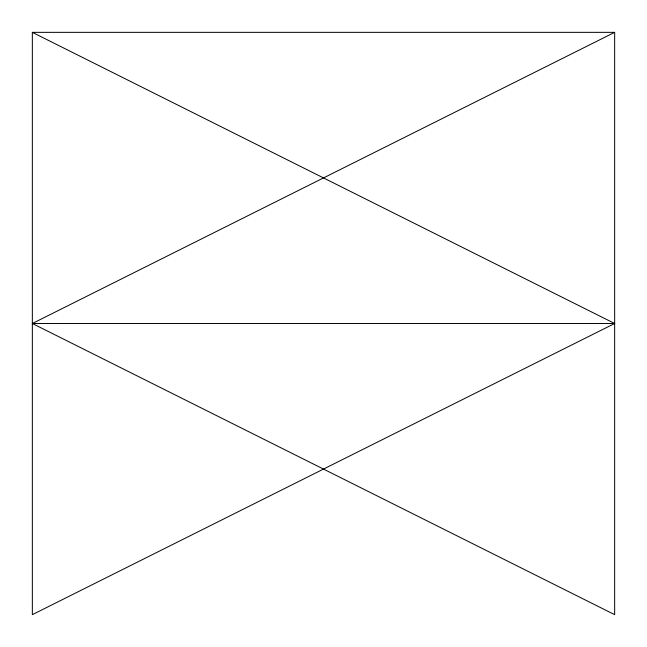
<?xml version="1.0" encoding="UTF-8"?>
<svg xmlns="http://www.w3.org/2000/svg" width="647" height="647" viewBox="0 0 647 647"><rect width="100%" height="100%" fill="white"/><g stroke="black" fill="none" stroke-linecap="round" stroke-linejoin="round"><path stroke-width="0.97" d="M32.35 323.5L614.65 32.35L614.65 614.65L32.35 323.5L614.65 323.5L32.35 614.65L32.35 32.35L614.65 32.35M32.35 32.35L614.65 323.5"/></g></svg>
